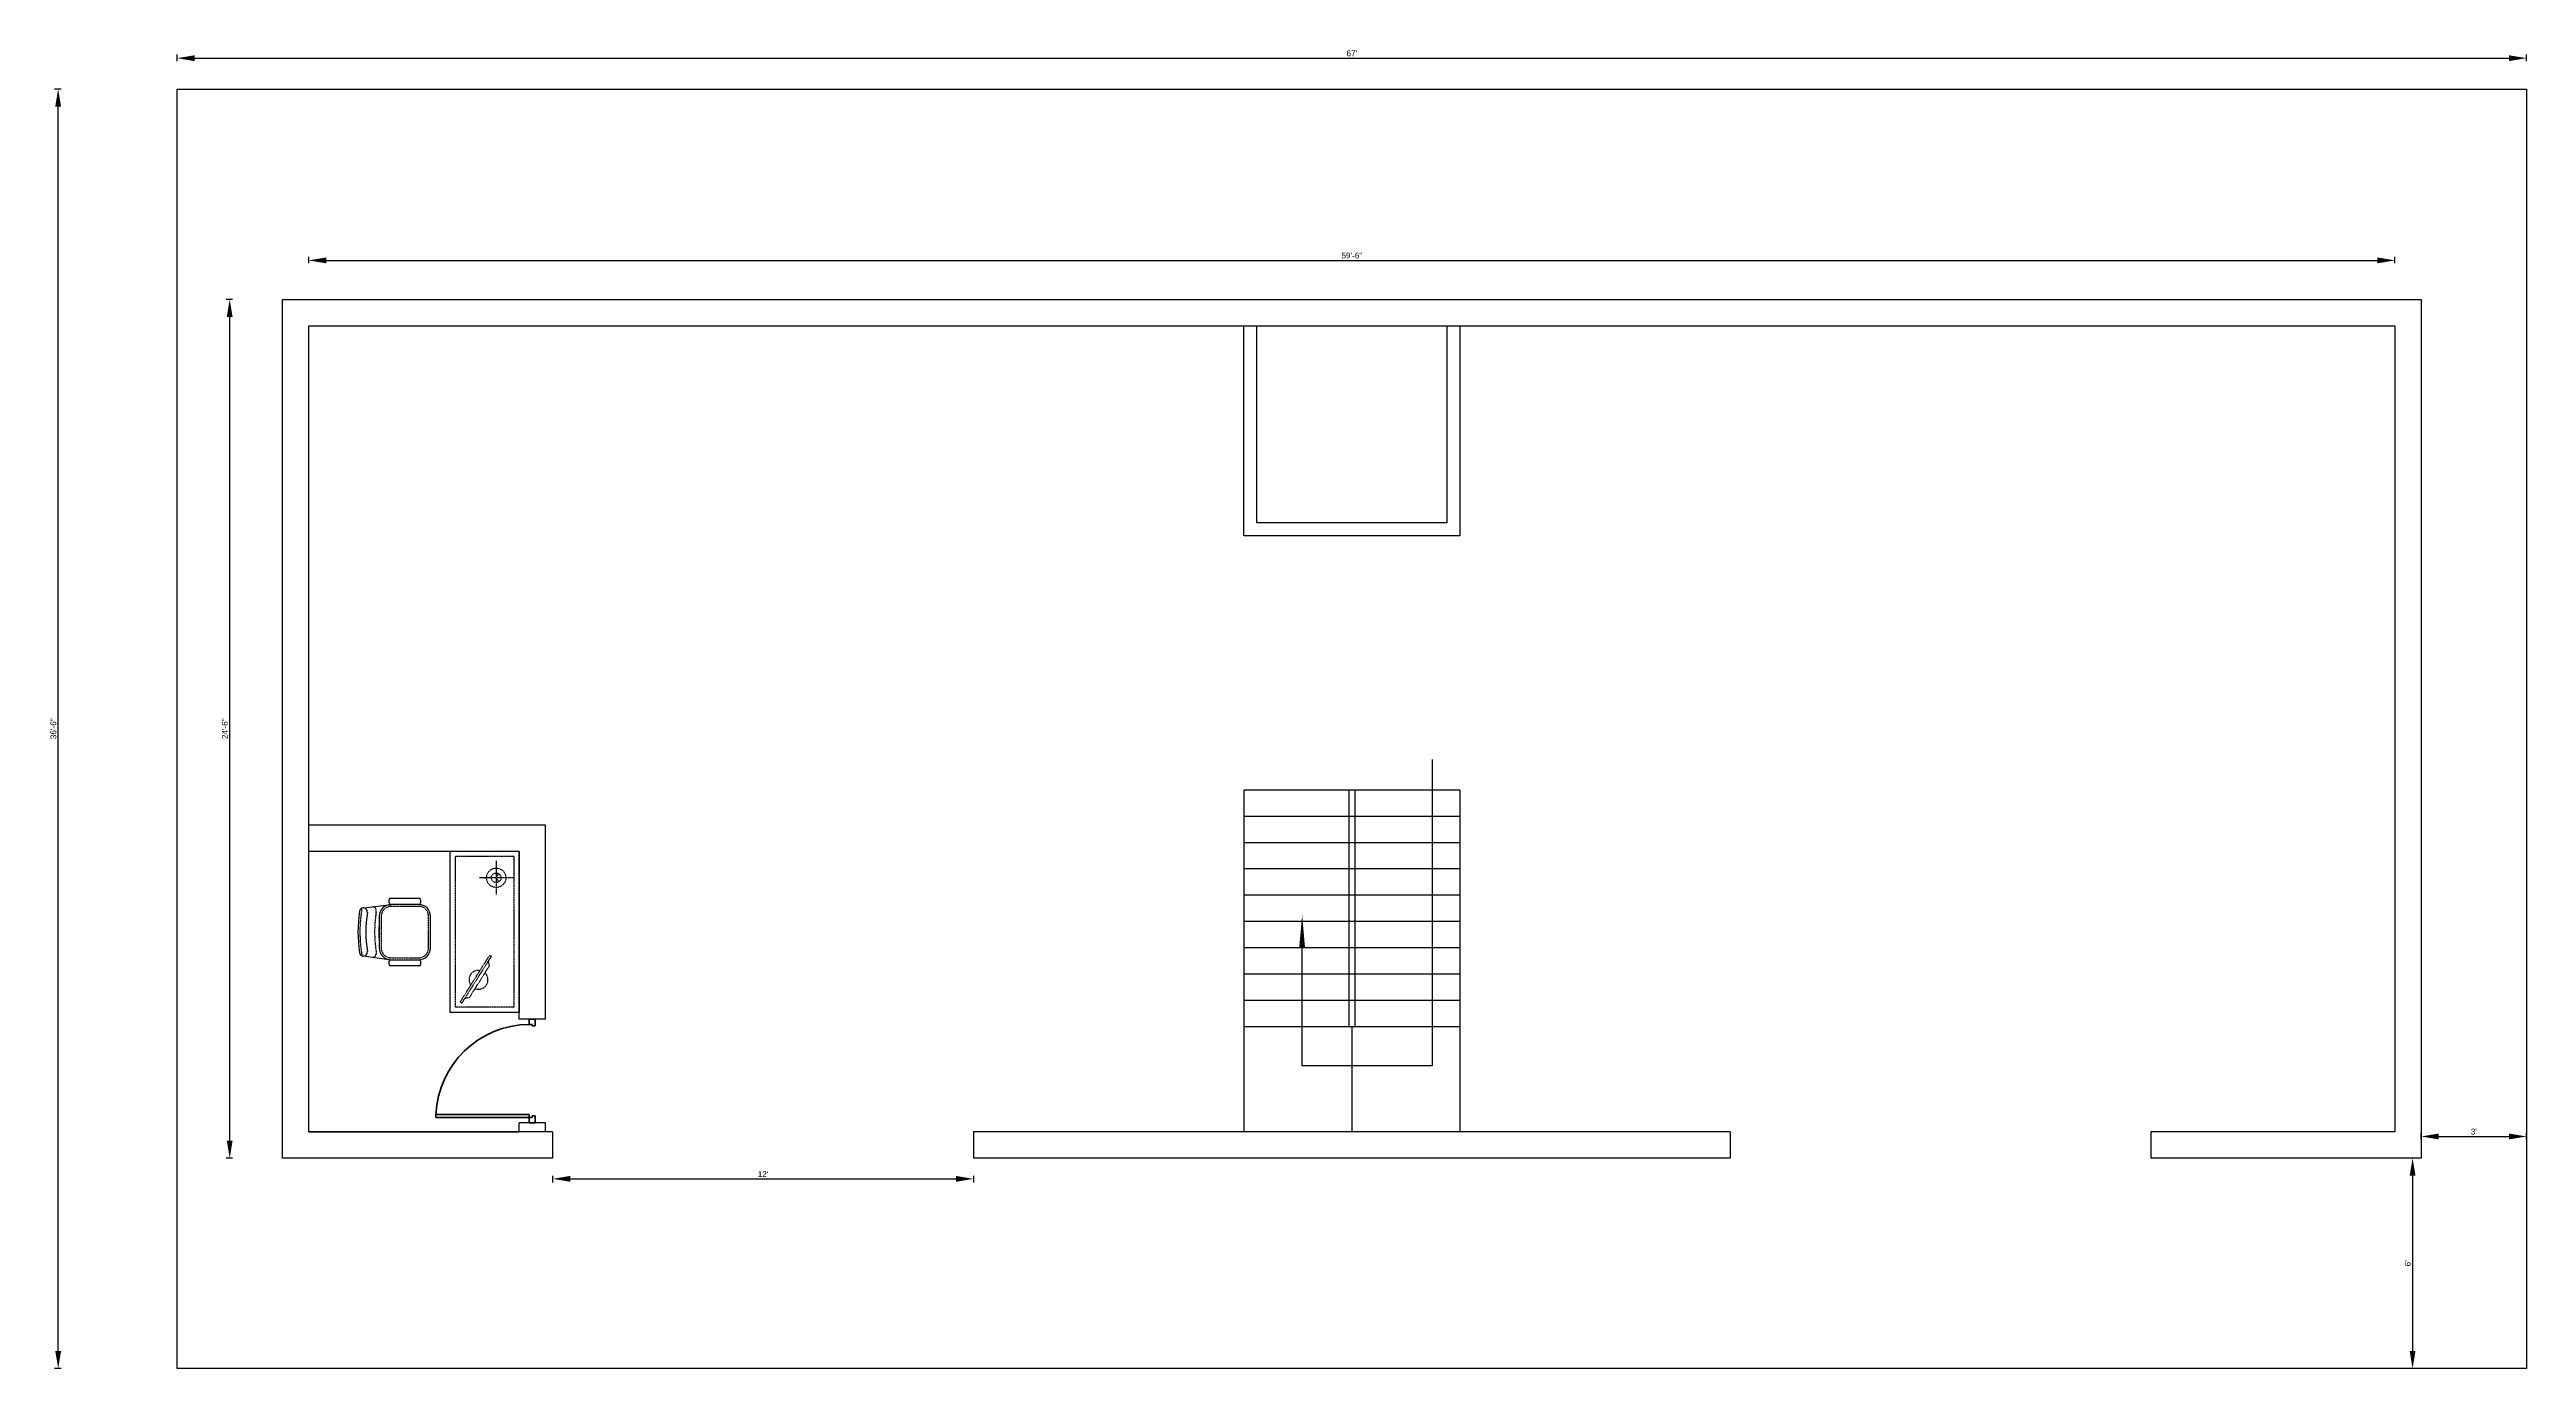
# Model space of a CAD drawing. Header units: inches. Extents: x 934 to 13503, y 40 to 6452.
# Drawn here: x 3272 to 4120, y 5742 to 6194 of the extents above; entities that cross this region are included whole.
import ezdxf

# ---------------------------------------------------------------- set-up
doc = ezdxf.new("R2010")
doc.units = ezdxf.units.IN
doc.linetypes.add('HIDDEN2', pattern=[0.1875, 0.125, -0.0625])
for name, color, linetype in [('car', 20, 'Continuous'), ('door', 130, 'Continuous'), ('FURHATCH', 57, 'Continuous')]:
    doc.layers.add(name, color=color, linetype=linetype)
doc.styles.get("Standard").update_dxf_attribs({"font": 'arial.ttf'})
doc.dimstyles.new('feet inch', dxfattribs={"dimtxt": 2, "dimasz": 6, "dimexe": 1.25, "dimexo": 0.275, "dimtad": 1, "dimdec": 0, "dimdsep": 46, "dimlunit": 4, "dimtxsty": 'Standard', "dimcen": 2.5, "dimclrd": 2, "dimadec": 0, "dimazin": 0, "dimtfac": 1, "dimtdec": 0, "dimtmove": 0, "dimatfit": 3, "dimldrblk": 'ARCHTICK', "dimfxl": 1, "dimfxlon": 1, "dimarcsym": 0})

# ---------------------------------------------------------------- blocks, each defined once
blk = doc.blocks.new('yq_desk_01')
for p, q in [((800, 700), (800, -700)), ((1400, 700), (800, 700)), ((1400, 700), (1400, -700)), ((52, 209), (127, 217)), ((127, 217), (288, 239)), ((270, 252), (270, 279)), ((284, 293), (531, 293)), ((531, 239), (284, 239)), ((531, 239), (284, 239)), ((528, 239), (288, 239)), ((545, 279), (545, 252)), ((185, 136), (185, -139)), ((185, -50), (185, 47)), ((630, -139), (630, 136)), ((52, -209), (126, -218)), ((126, -218), (288, -241)), ((270, -282), (270, -255)), ((284, -241), (531, -241)), ((284, -241), (531, -241)), ((531, -296), (284, -296)), ((288, -241), (528, -241)), ((545, -255), (545, -282)), ((1400, -700), (800, -700))]:
    blk.add_line(p, q)
for centre, radius, start, end in [((288, 136), 103, 90, 180), ((284, 279), 13.7, 90, 180), ((284, 252), 13.7, 180, 270), ((528, 136), 103, 0, 90), ((531, 279), 13.7, 0, 90), ((531, 252), 13.7, 270, 0), ((1212, 0), 1212, 171.4477, 188.5523), ((47, 175), 34.3, 351.4477, 171.4477), ((1212, 0), 1143, 171.4477, 188.5523), ((47, -175), 34.3, 188.5523, 8.5523), ((288, -139), 103, 180, 270), ((528, -139), 103, 270, 0), ((284, -255), 13.7, 90, 180), ((284, -282), 13.7, 180, 270), ((531, -255), 13.7, 0, 90), ((531, -282), 13.7, 270, 0)]:
    blk.add_arc(centre, radius, start, end)
at = {"layer": 'FURHATCH', "linetype": 'HIDDEN2'}
for p, q in [((845, 655), (845, -655)), ((1355, 655), (845, 655)), ((1355, 655), (1355, -655)), ((528, 222), (288, 222)), ((157, 170), (159, 189)), ((202, 136), (202, -139)), ((613, -139), (613, 136)), ((157, -170), (158, -190)), ((904, -618), (1160, -212)), ((288, -224), (528, -224)), ((1355, -655), (845, -655))]:
    blk.add_line(p, q, dxfattribs=at)
for points in [[(1349, 471), (1055, 471)], [(1202, 471), (1160, 471)], [(1202, 618), (1202, 324)], [(1202, 471), (1223, 508)], [(1202, 471), (1223, 435)]]:
    blk.add_lwpolyline(points, dxfattribs=at)
blk.add_lwpolyline([(1143, -294), (1134, -254), (1160, -212), (1144, -202), (888, -608), (904, -618), (930, -577), (971, -568)], close=True, dxfattribs=at)
for radius in [84, 42]:
    blk.add_circle((1202, 471), radius, dxfattribs=at)
for centre, radius, start, end in [((130, 189), 28.6, 359.9194, 96.3911), ((288, 136), 85.7, 90, 180), ((528, 136), 85.7, 0, 90), ((1212, 0), 1195, 170.0128, 189.9872), ((1288, 0), 1143, 171.4477, 188.5523), ((130, -190), 28.6, 262.6639, 359.9194), ((288, -139), 85.7, 180, 270), ((528, -139), 85.7, 270, 0), ((1048, -416), 82.3, 81.7622, 213.7504), ((1048, -416), 82.3, 248.5054, 47.0072)]:
    blk.add_arc(centre, radius, start, end, dxfattribs=at)
blk = doc.blocks.new('DR_D01')
at = {"lineweight": 80}
for p, q in [((-0.45, 0.93), (-0.42, 0.93)), ((-0.45, 0.03), (-0.45, 0.93)), ((-0.42, 0.03), (-0.42, 0.93)), ((-0.5, 0.03), (-0.42, 0.03)), ((-0.5, 0.03), (-0.5, -0.03)), ((-0.45, 0.03), (-0.45, 0)), ((-0.45, 0), (-0.435, 0)), ((-0.435, 0), (-0.435, -0.03)), ((0.435, 0), (0.435, -0.03)), ((0.45, 0), (0.435, 0)), ((0.45, 0.03), (0.45, 0)), ((0.5, 0.03), (0.45, 0.03)), ((0.5, -0.03), (0.5, 0.03)), ((-0.435, -0.03), (-0.5, -0.03)), ((0.435, -0.03), (0.5, -0.03))]:
    blk.add_line(p, q, dxfattribs=at)
blk.add_arc((-0.46, 0.021), 0.91, 0.5915, 87.4664, dxfattribs=at)
blk = doc.blocks.new('*D392')
at = {"layer": 'car', "color": 0, "lineweight": -2, "transparency": 16777216}
for p, q in [((3316.16, 6189.66), (3316.16, 6191.91)), ((4120.16, 6189.66), (4120.16, 6191.91))]:
    blk.add_line(p, q, dxfattribs=at)
at = {"layer": 'car', "color": 2, "lineweight": -2, "transparency": 16777216}
blk.add_line((3322.16, 6190.66), (4114.16, 6190.66), dxfattribs=at)
at = {"layer": 'car', "color": 2, "lineweight": 80, "transparency": 16777216}
for points in [[(3322.16, 6191.66), (3322.16, 6189.66), (3316.16, 6190.66)], [(4114.16, 6191.66), (4114.16, 6189.66), (4120.16, 6190.66)]]:
    blk.add_solid(points, dxfattribs=at)
at = {"layer": 'Defpoints', "color": 0, "lineweight": 80, "transparency": 16777216}
for p in [(4120.16, 6190.66), (3316.16, 6180.08), (4120.16, 6180.08)]:
    blk.add_point(p, dxfattribs=at)
at = {"layer": 'car', "color": 0, "lineweight": 80, "transparency": 16777216, "insert": (3718.16, 6192.31), "char_height": 2, "attachment_point": 5}
blk.add_mtext("67'", dxfattribs=at)
blk = doc.blocks.new('_ArchTick')
at = {"color": 0, "linetype": 'ByBlock', "lineweight": 80, "const_width": 0.15}
blk.add_lwpolyline([(-0.5, -0.5), (0.5, 0.5)], dxfattribs=at)
blk = doc.blocks.new('*D393')
at = {"layer": 'car', "color": 0, "lineweight": -2, "transparency": 16777216}
for p, q in [((3276.43, 6180.08), (3274.18, 6180.08)), ((3276.43, 5742.08), (3274.18, 5742.08))]:
    blk.add_line(p, q, dxfattribs=at)
at = {"layer": 'car', "color": 2, "lineweight": -2, "transparency": 16777216}
blk.add_line((3275.43, 5748.08), (3275.43, 6174.08), dxfattribs=at)
at = {"layer": 'car', "color": 2, "lineweight": 80, "transparency": 16777216}
for points in [[(3274.43, 6174.08), (3276.43, 6174.08), (3275.43, 6180.08)], [(3274.43, 5748.08), (3276.43, 5748.08), (3275.43, 5742.08)]]:
    blk.add_solid(points, dxfattribs=at)
at = {"layer": 'Defpoints', "color": 0, "lineweight": 80, "transparency": 16777216}
for p in [(3275.43, 6180.08), (3316.16, 6180.08), (3316.16, 5742.08)]:
    blk.add_point(p, dxfattribs=at)
at = {"layer": 'car', "color": 0, "lineweight": 80, "transparency": 16777216, "insert": (3273.79, 5961.08), "char_height": 2, "attachment_point": 5, "rotation": 90}
blk.add_mtext('36\'-6"', dxfattribs=at)
blk = doc.blocks.new('*D394')
at = {"layer": 'car', "color": 0, "lineweight": -2, "transparency": 16777216}
for p, q in [((3335.13, 6108.08), (3332.88, 6108.08)), ((3335.13, 5814.08), (3332.88, 5814.08))]:
    blk.add_line(p, q, dxfattribs=at)
at = {"layer": 'car', "color": 2, "lineweight": -2, "transparency": 16777216}
blk.add_line((3334.13, 5820.08), (3334.13, 6102.08), dxfattribs=at)
at = {"layer": 'car', "color": 2, "lineweight": 80, "transparency": 16777216}
for points in [[(3333.13, 6102.08), (3335.13, 6102.08), (3334.13, 6108.08)], [(3333.13, 5820.08), (3335.13, 5820.08), (3334.13, 5814.08)]]:
    blk.add_solid(points, dxfattribs=at)
at = {"layer": 'Defpoints', "color": 0, "lineweight": 80, "transparency": 16777216}
for p in [(3334.13, 6108.08), (3352.16, 6108.08), (3352.16, 5814.08)]:
    blk.add_point(p, dxfattribs=at)
at = {"layer": 'car', "color": 0, "lineweight": 80, "transparency": 16777216, "insert": (3332.49, 5961.08), "char_height": 2, "attachment_point": 5, "rotation": 90}
blk.add_mtext('24\'-6"', dxfattribs=at)
blk = doc.blocks.new('*D395')
at = {"layer": 'car', "color": 0, "lineweight": -2, "transparency": 16777216}
for p, q in [((3361.16, 6120.44), (3361.16, 6122.69)), ((4075.16, 6120.44), (4075.16, 6122.69))]:
    blk.add_line(p, q, dxfattribs=at)
at = {"layer": 'car', "color": 2, "lineweight": -2, "transparency": 16777216}
blk.add_line((3367.16, 6121.44), (4069.16, 6121.44), dxfattribs=at)
at = {"layer": 'car', "color": 2, "lineweight": 80, "transparency": 16777216}
for points in [[(3367.16, 6122.44), (3367.16, 6120.44), (3361.16, 6121.44)], [(4069.16, 6122.44), (4069.16, 6120.44), (4075.16, 6121.44)]]:
    blk.add_solid(points, dxfattribs=at)
at = {"layer": 'Defpoints', "color": 0, "lineweight": 80, "transparency": 16777216}
for p in [(4075.16, 6121.44), (3361.16, 6099.08), (4075.16, 6099.08)]:
    blk.add_point(p, dxfattribs=at)
at = {"layer": 'car', "color": 0, "lineweight": 80, "transparency": 16777216, "insert": (3718.16, 6123.09), "char_height": 2, "attachment_point": 5}
blk.add_mtext('59\'-6"', dxfattribs=at)
blk = doc.blocks.new('*D396')
at = {"layer": 'car', "color": 0, "lineweight": -2, "transparency": 16777216}
for p, q in [((3444.66, 5808), (3444.66, 5805.75)), ((3588.66, 5808), (3588.66, 5805.75))]:
    blk.add_line(p, q, dxfattribs=at)
at = {"layer": 'car', "color": 2, "lineweight": -2, "transparency": 16777216}
blk.add_line((3450.66, 5807), (3582.66, 5807), dxfattribs=at)
at = {"layer": 'car', "color": 2, "lineweight": 80, "transparency": 16777216}
for points in [[(3450.66, 5808), (3450.66, 5806), (3444.66, 5807)], [(3582.66, 5808), (3582.66, 5806), (3588.66, 5807)]]:
    blk.add_solid(points, dxfattribs=at)
at = {"layer": 'Defpoints', "color": 0, "lineweight": 80, "transparency": 16777216}
for p in [(3444.66, 5814.08), (3588.66, 5814.08), (3588.66, 5807)]:
    blk.add_point(p, dxfattribs=at)
at = {"layer": 'car', "color": 0, "lineweight": 80, "transparency": 16777216, "insert": (3516.66, 5808.63), "char_height": 2, "attachment_point": 5}
blk.add_mtext("12'", dxfattribs=at)
blk = doc.blocks.new('*D397')
at = {"layer": 'car', "color": 0, "lineweight": -2, "transparency": 16777216}
for p, q in [((4084.16, 5820.51), (4084.16, 5822.76)), ((4120.16, 5820.51), (4120.16, 5822.76))]:
    blk.add_line(p, q, dxfattribs=at)
at = {"layer": 'car', "color": 2, "lineweight": -2, "transparency": 16777216}
blk.add_line((4090.16, 5821.51), (4114.16, 5821.51), dxfattribs=at)
at = {"layer": 'car', "color": 2, "lineweight": 80, "transparency": 16777216}
for points in [[(4090.16, 5822.51), (4090.16, 5820.51), (4084.16, 5821.51)], [(4114.16, 5822.51), (4114.16, 5820.51), (4120.16, 5821.51)]]:
    blk.add_solid(points, dxfattribs=at)
at = {"layer": 'Defpoints', "color": 0, "lineweight": 80, "transparency": 16777216}
for p in [(4120.16, 5821.51), (4084.16, 5814.08), (4120.16, 5814.08)]:
    blk.add_point(p, dxfattribs=at)
at = {"layer": 'car', "color": 0, "lineweight": 80, "transparency": 16777216, "insert": (4102.16, 5823.16), "char_height": 2, "attachment_point": 5}
blk.add_mtext("3'", dxfattribs=at)
blk = doc.blocks.new('*D398')
at = {"layer": 'car', "color": 0, "lineweight": -2, "transparency": 16777216}
for p, q in [((4082.19, 5814.08), (4079.94, 5814.08)), ((4082.19, 5742.08), (4079.94, 5742.08))]:
    blk.add_line(p, q, dxfattribs=at)
at = {"layer": 'car', "color": 2, "lineweight": -2, "transparency": 16777216}
blk.add_line((4081.19, 5808.08), (4081.19, 5748.08), dxfattribs=at)
at = {"layer": 'car', "color": 2, "lineweight": 80, "transparency": 16777216}
for points in [[(4080.19, 5808.08), (4082.19, 5808.08), (4081.19, 5814.08)], [(4080.19, 5748.08), (4082.19, 5748.08), (4081.19, 5742.08)]]:
    blk.add_solid(points, dxfattribs=at)
at = {"layer": 'Defpoints', "color": 0, "lineweight": 80, "transparency": 16777216}
for p in [(4084.16, 5814.08), (4081.19, 5742.08), (4084.16, 5742.08)]:
    blk.add_point(p, dxfattribs=at)
at = {"layer": 'car', "color": 0, "lineweight": 80, "transparency": 16777216, "insert": (4079.54, 5778.08), "char_height": 2, "attachment_point": 5, "rotation": 90}
blk.add_mtext("6'", dxfattribs=at)

msp = doc.modelspace()

# ---------------------------------------------------------------- linework, layer by layer
at = {"layer": 'door', "color": 32, "true_color": 0xcd6928}
for p, q in [((3316.158, 6180.084), (4120.158, 6180.084)), ((3316.158, 5742.084), (3316.158, 6180.084)), ((4120.158, 6180.084), (4120.158, 5742.084)), ((3681.158, 6108.084), (3755.158, 6108.084)), ((3745.706, 5950.618), (3745.706, 5845.715)), ((3755.158, 5940.084), (3681.158, 5940.084)), ((3681.158, 5940.084), (3681.158, 5823.084)), ((3717.158, 5940.084), (3717.158, 5859.084)), ((3719.158, 5940.084), (3719.158, 5859.084)), ((3755.158, 5940.084), (3755.158, 5823.084)), ((3442.158, 5928.084), (3361.158, 5928.084)), ((3442.158, 5861.653), (3442.158, 5928.084)), ((3755.158, 5931.084), (3681.158, 5931.084)), ((3433.158, 5919.084), (3361.158, 5919.084)), ((3433.158, 5866.391), (3433.158, 5919.084)), ((3755.158, 5922.084), (3681.158, 5922.084)), ((3755.158, 5913.084), (3681.158, 5913.084)), ((3755.158, 5904.084), (3681.158, 5904.084)), ((3755.158, 5895.084), (3681.158, 5895.084)), ((3755.158, 5895.084), (3681.158, 5895.084)), ((3755.158, 5886.084), (3681.158, 5886.084)), ((3701.151, 5845.715), (3701.151, 5886.084)), ((3755.158, 5877.084), (3681.158, 5877.084)), ((3433.158, 5861.653), (3433.158, 5866.391)), ((3755.158, 5868.084), (3681.158, 5868.084)), ((3442.158, 5861.653), (3433.158, 5861.653)), ((3755.158, 5859.084), (3681.158, 5859.084)), ((3718.158, 5859.084), (3718.158, 5823.084)), ((3745.706, 5845.715), (3701.151, 5845.715)), ((3433.158, 5823.084), (3433.158, 5826.22)), ((3442.158, 5826.22), (3433.158, 5826.22)), ((3442.158, 5823.084), (3442.158, 5826.22)), ((3361.158, 5823.084), (3433.158, 5823.084)), ((3444.658, 5823.084), (3444.658, 5814.084)), ((3588.658, 5823.084), (3588.658, 5814.084)), ((3847.658, 5823.084), (3847.658, 5814.084)), ((3991.658, 5823.084), (3991.658, 5814.084)), ((3444.658, 5814.084), (3352.158, 5814.084)), ((3681.158, 5814.084), (3588.658, 5814.084)), ((3755.158, 5814.084), (3681.158, 5814.084)), ((4120.158, 5742.084), (3316.158, 5742.084))]:
    msp.add_line(p, q, dxfattribs=at)
for points in [[(3444.658, 5814.084), (3352.158, 5814.084), (3352.158, 6108.084), (4084.158, 6108.084), (4084.158, 5814.084), (3991.658, 5814.084)], [(3444.658, 5823.084), (3361.158, 5823.084), (3361.158, 6099.084), (4075.158, 6099.084), (4075.158, 5823.084), (3991.658, 5823.084)], [(3755.158, 6099.084), (3755.158, 6027.084), (3681.158, 6027.084), (3681.158, 6099.084)], [(3750.658, 6099.084), (3750.658, 6031.584), (3685.658, 6031.584), (3685.658, 6099.084)], [(3847.658, 5823.084), (3588.658, 5823.084)], [(3847.658, 5814.084), (3588.658, 5814.084)]]:
    msp.add_lwpolyline(points, dxfattribs=at)
msp.add_lwpolyline([(3701.151, 5886.084, 2, 0, 0), (3701.151, 5897.354, 0, 0, 0)], format="xyseb", dxfattribs=at)

# ---------------------------------------------------------------- block references
at = {"layer": 'door', "color": 32, "true_color": 0xcd6928, "xscale": 0.03937007874015748, "yscale": 0.03937007874015748, "zscale": 0.03937007874015748}
msp.add_blockref('yq_desk_01', (3378.026, 5891.525), dxfattribs=at)
at = {"layer": 'door', "color": 32, "true_color": 0xcd6928, "xscale": 35.43307086614173, "yscale": 35.43307086614173, "zscale": 35.43307086614173, "rotation": 90}
msp.add_blockref('DR_D01', (3437.658, 5843.937), dxfattribs=at)

# ---------------------------------------------------------------- dimensions: what is measured, and where the dimension line sits
at = {"layer": 'car', "color": 0, "lineweight": 80}
for base, p1, p2, picture, middle in [((4120.158, 6190.663), (3316.158, 6180.084), (4120.158, 6180.084), '*D392', (3718.158, 6192.309)), ((4075.158, 6121.44), (3361.158, 6099.084), (4075.158, 6099.084), '*D395', (3718.158, 6123.086)), ((4120.158, 5821.51), (4084.158, 5814.084), (4120.158, 5814.084), '*D397', (4102.158, 5823.157)), ((3588.658, 5807.003), (3444.658, 5814.084), (3588.658, 5814.084), '*D396', (3516.658, 5808.633))]:
    dim = msp.add_linear_dim(base=base, p1=p1, p2=p2, dimstyle='feet inch', dxfattribs=at)
    dim.commit()
    dim.dimension.update_dxf_attribs({"geometry": picture, "text_midpoint": middle})
for base, p1, p2, picture, middle in [((3275.434, 6180.084), (3316.158, 5742.084), (3316.158, 6180.084), '*D393', (3273.787, 5961.084)), ((3334.134, 6108.084), (3352.158, 5814.084), (3352.158, 6108.084), '*D394', (3332.488, 5961.084)), ((4081.186, 5742.084), (4084.158, 5814.084), (4084.158, 5742.084), '*D398', (4079.54, 5778.084))]:
    dim = msp.add_linear_dim(base=base, p1=p1, p2=p2, angle=90, dimstyle='feet inch', dxfattribs=at)
    dim.commit()
    dim.dimension.update_dxf_attribs({"geometry": picture, "text_midpoint": middle})

doc.saveas('drawing.dxf')
